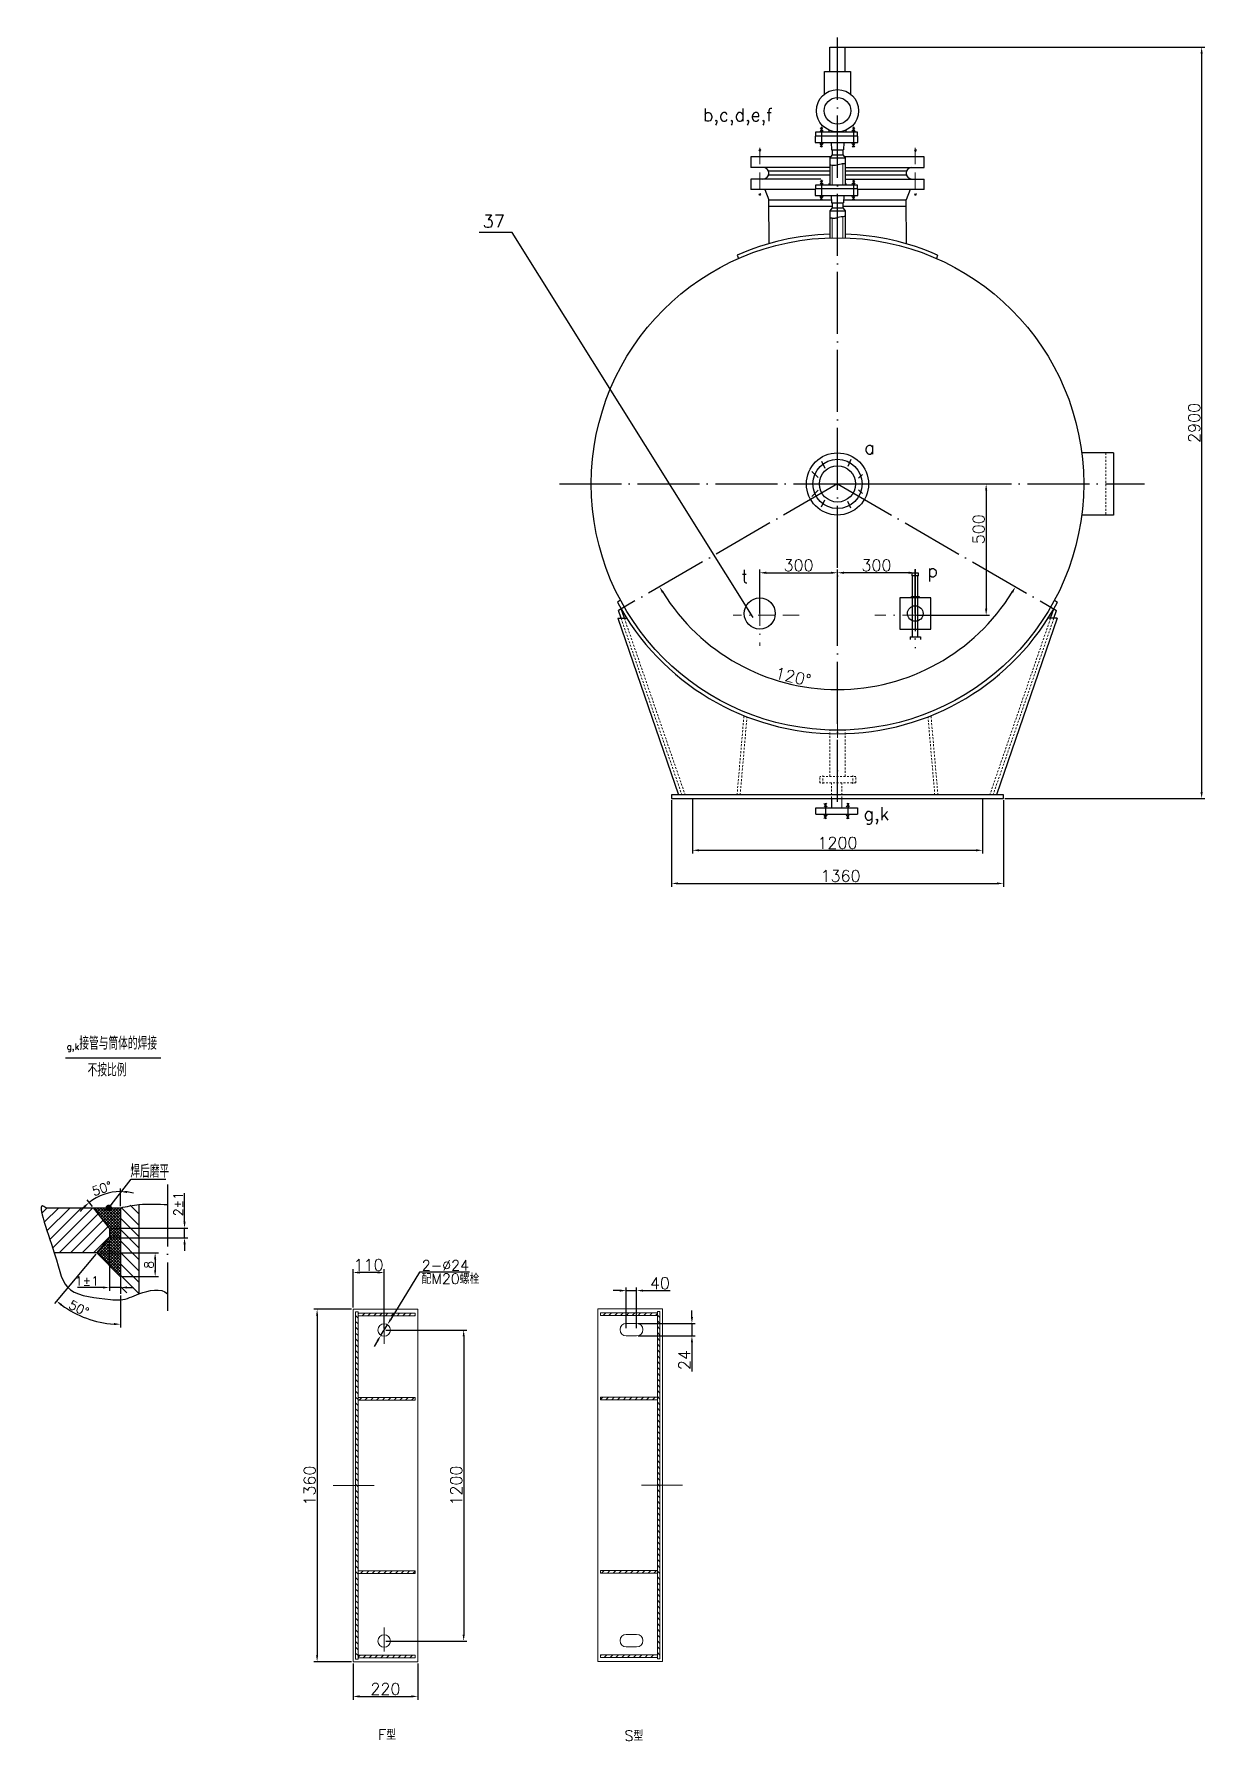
# Model space of a CAD drawing. Header units: millimetres. Extents: x 1189 to 3591, y 347 to 2928.
# Drawn here: x 2058 to 2510, y 1729 to 2387 of the extents above; entities that cross this region are included whole.
import ezdxf

# ---------------------------------------------------------------- set-up
doc = ezdxf.new("R2010")
doc.units = ezdxf.units.MM
for name, pattern in [('ACAD_ISO04W100', [30, 24, -3, 0, -3]), ('BORDER2', [22.225, 6.35, -3.175, 6.35, -3.175, 0, -3.175]), ('JIS_02_0.7', [1.35, 0.75, -0.6])]:
    doc.linetypes.add(name, pattern=pattern)
for name, color, linetype, lineweight in [('小点划线', 7, 'BORDER2', 15), ('粗直线', 7, 'Continuous', 30), ('细直线', 7, 'Continuous', 15), ('虚线', 7, 'JIS_02_0.7', 15)]:
    doc.layers.add(name, color=color, linetype=linetype, lineweight=lineweight)
doc.layers.add('点划线', color=7, linetype='ACAD_ISO04W100')
doc.styles.get("Standard").update_dxf_attribs({"font": 'txt', "bigfont": 'gbcbig.shx'})
doc.dimstyles.new('ISO-25', dxfattribs={"dimtxt": 2.5, "dimasz": 2.5, "dimexe": 1.25, "dimexo": 0.625, "dimtad": 1, "dimtxsty": 'Standard', "dimcen": 2.5, "dimadec": 0, "dimazin": 0, "dimtfac": 1, "dimtmove": 0, "dimatfit": 3, "dimfxl": 0, "dimarcsym": 0})
doc.dimstyles.new('ISO-25$3', dxfattribs={"dimtxt": 2.5, "dimasz": 2.5, "dimexe": 1.25, "dimexo": 0, "dimtad": 1, "dimtih": 1, "dimtoh": 1, "dimtxsty": 'Standard', "dimcen": 2.5, "dimadec": 0, "dimazin": 0, "dimtfac": 1, "dimtmove": 0, "dimatfit": 3, "dimfxl": 0, "dimarcsym": 0})
doc.dimstyles.new('ISO-25$7', dxfattribs={"dimtxt": 2.5, "dimasz": 2.5, "dimexe": 1.25, "dimexo": 0, "dimtad": 1, "dimtxsty": 'Standard', "dimcen": 2.5, "dimadec": 0, "dimazin": 0, "dimtfac": 1, "dimtmove": 0, "dimatfit": 3, "dimldrblk": 'DOT', "dimfxl": 0, "dimarcsym": 0})

# ---------------------------------------------------------------- blocks, each defined once
blk = doc.blocks.new('*D20')
at = {"layer": 'Defpoints', "color": 0}
for p in [(2367.75, 2179.48), (2337.75, 2163.09), (2367.75, 2163.09)]:
    blk.add_point(p, dxfattribs=at)
at = {"layer": '细直线', "color": 0, "lineweight": -2}
for p, q in [((2337.75, 2163.72), (2337.75, 2180.73)), ((2367.75, 2163.72), (2367.75, 2180.73)), ((2340.25, 2179.48), (2365.25, 2179.48))]:
    blk.add_line(p, q, dxfattribs=at)
at = {"layer": '细直线', "color": 0}
for points in [[(2340.25, 2179.89), (2340.25, 2179.06), (2337.75, 2179.48)], [(2365.25, 2179.89), (2365.25, 2179.06), (2367.75, 2179.48)]]:
    blk.add_solid(points, dxfattribs=at)
at = {"layer": '细直线', "color": 0, "insert": (2352.75, 2182.35), "char_height": 4.5, "attachment_point": 5}
blk.add_mtext('300', dxfattribs=at)
blk = doc.blocks.new('*D21')
at = {"layer": 'Defpoints', "color": 0}
for p in [(2367.75, 2179.48), (2367.75, 2163.09), (2397.75, 2163.09)]:
    blk.add_point(p, dxfattribs=at)
at = {"layer": '细直线', "color": 0, "lineweight": -2}
for p, q in [((2367.75, 2163.72), (2367.75, 2180.73)), ((2397.75, 2163.72), (2397.75, 2180.73)), ((2395.25, 2179.48), (2370.25, 2179.48))]:
    blk.add_line(p, q, dxfattribs=at)
at = {"layer": '细直线', "color": 0}
for points in [[(2370.25, 2179.9), (2370.25, 2179.06), (2367.75, 2179.48)], [(2395.25, 2179.9), (2395.25, 2179.06), (2397.75, 2179.48)]]:
    blk.add_solid(points, dxfattribs=at)
at = {"layer": '细直线', "color": 0, "insert": (2382.75, 2182.35), "char_height": 4.5, "attachment_point": 5}
blk.add_mtext('300', dxfattribs=at)
blk = doc.blocks.new('*D22')
at = {"layer": 'Defpoints', "color": 0}
for p in [(2367.75, 2213.75), (2397.75, 2163.09), (2425.12, 2163.09)]:
    blk.add_point(p, dxfattribs=at)
at = {"layer": '细直线', "color": 0, "lineweight": -2}
for p, q in [((2368.37, 2213.75), (2426.37, 2213.75)), ((2425.12, 2211.25), (2425.12, 2165.59)), ((2398.37, 2163.09), (2426.37, 2163.09))]:
    blk.add_line(p, q, dxfattribs=at)
at = {"layer": '细直线', "color": 0}
for points in [[(2424.71, 2211.25), (2425.54, 2211.25), (2425.12, 2213.75)], [(2424.71, 2165.59), (2425.54, 2165.59), (2425.12, 2163.09)]]:
    blk.add_solid(points, dxfattribs=at)
at = {"layer": '细直线', "color": 0, "insert": (2422.25, 2196.3), "char_height": 4.5, "attachment_point": 5, "rotation": 90}
blk.add_mtext('500', dxfattribs=at)
blk = doc.blocks.new('*D23')
at = {"layer": 'Defpoints', "color": 0}
for p in [(2303.75, 2092.35), (2431.75, 2092.35), (2431.75, 2059.62)]:
    blk.add_point(p, dxfattribs=at)
at = {"layer": '细直线', "color": 0, "lineweight": -2}
for p, q in [((2303.75, 2091.73), (2303.75, 2058.37)), ((2431.75, 2091.73), (2431.75, 2058.37)), ((2306.25, 2059.62), (2429.25, 2059.62))]:
    blk.add_line(p, q, dxfattribs=at)
at = {"layer": '细直线', "color": 0}
for points in [[(2306.25, 2060.03), (2306.25, 2059.2), (2303.75, 2059.62)], [(2429.25, 2060.03), (2429.25, 2059.2), (2431.75, 2059.62)]]:
    blk.add_solid(points, dxfattribs=at)
at = {"layer": '细直线', "color": 0, "insert": (2368.93, 2062.49), "char_height": 4.5, "attachment_point": 5}
blk.add_mtext('1360', dxfattribs=at)
blk = doc.blocks.new('*D24')
at = {"layer": 'Defpoints', "color": 0}
for p in [(2311.75, 2092.35), (2423.75, 2092.35), (2423.75, 2072.4)]:
    blk.add_point(p, dxfattribs=at)
at = {"layer": '细直线', "color": 0, "lineweight": -2}
for p, q in [((2311.75, 2091.73), (2311.75, 2071.15)), ((2423.75, 2091.73), (2423.75, 2071.15)), ((2314.25, 2072.4), (2421.25, 2072.4))]:
    blk.add_line(p, q, dxfattribs=at)
at = {"layer": '细直线', "color": 0}
for points in [[(2314.25, 2072.81), (2314.25, 2071.98), (2311.75, 2072.4)], [(2421.25, 2072.81), (2421.25, 2071.98), (2423.75, 2072.4)]]:
    blk.add_solid(points, dxfattribs=at)
at = {"layer": '细直线', "color": 0, "insert": (2367.75, 2075.27), "char_height": 4.5, "attachment_point": 5}
blk.add_mtext('1200', dxfattribs=at)
blk = doc.blocks.new('*D25')
at = {"layer": 'Defpoints', "color": 0}
for p in [(2367.75, 2213.75), (2367.75, 2213.75), (2283.2, 2164.94), (2452.29, 2164.94), (2394.88, 2139.21)]:
    blk.add_point(p, dxfattribs=at)
at = {"layer": '细直线', "color": 0, "lineweight": -2}
blk.add_arc((2367.75, 2213.75), 79.32, 211.80581, 328.19419, dxfattribs=at)
at = {"layer": '细直线', "color": 0}
for points in [[(2299.98, 2171.73), (2300.69, 2172.16), (2299.05, 2174.09)], [(2434.8, 2172.16), (2435.52, 2171.73), (2436.44, 2174.09)]]:
    blk.add_solid(points, dxfattribs=at)
at = {"layer": '细直线', "color": 0, "insert": (2350.63, 2139.37), "char_height": 4.5, "attachment_point": 5, "rotation": 347.04114}
blk.add_mtext('120°', dxfattribs=at)
blk = doc.blocks.new('*D28')
at = {"layer": 'Defpoints', "color": 0}
for p in [(2367.75, 2382.3), (2431.75, 2092.35), (2508.27, 2092.35)]:
    blk.add_point(p, dxfattribs=at)
at = {"layer": '细直线', "color": 0, "lineweight": -2}
for p, q in [((2368.37, 2382.3), (2509.52, 2382.3)), ((2508.27, 2379.8), (2508.27, 2094.85)), ((2432.37, 2092.35), (2509.52, 2092.35))]:
    blk.add_line(p, q, dxfattribs=at)
at = {"layer": '细直线', "color": 0}
for points in [[(2507.85, 2379.8), (2508.69, 2379.8), (2508.27, 2382.3)], [(2507.85, 2094.85), (2508.69, 2094.85), (2508.27, 2092.35)]]:
    blk.add_solid(points, dxfattribs=at)
at = {"layer": '细直线', "color": 0, "insert": (2505.39, 2237.32), "char_height": 4.5, "attachment_point": 5, "rotation": 90}
blk.add_mtext('2900', dxfattribs=at)
blk = doc.blocks.new('*D72')
at = {"color": 0, "lineweight": -2}
for p, q in [((2080.23, 1934.98), (2078.23, 1937.54)), ((2091.09, 1935.11), (2091.09, 1941.98))]:
    blk.add_line(p, q, dxfattribs=at)
for start, end in [(90, 128.08962), (75.37072, 82.68536), (135.40426, 142.7189)]:
    blk.add_arc((2091.09, 1921.13), 19.6, start, end, dxfattribs=at)
at = {"color": 0}
for points in [[(2076.86, 1935.2), (2077.41, 1934.58), (2079, 1936.55)], [(2093.56, 1940.15), (2093.61, 1940.98), (2091.09, 1940.73)]]:
    blk.add_solid(points, dxfattribs=at)
at = {"layer": 'Defpoints', "color": 0}
for p in [(2086.78, 1940.25), (2080.62, 1934.49), (2091.09, 1934.49), (2086.77, 1926.65), (2091.09, 1901.23)]:
    blk.add_point(p, dxfattribs=at)
at = {"color": 0, "insert": (2083.92, 1941.9), "char_height": 3.5, "attachment_point": 5, "rotation": 19.04481}
blk.add_mtext('50%%D', dxfattribs=at)
blk = doc.blocks.new('*D73')
at = {"color": 0, "lineweight": -2}
for p, q in [((2081.49, 1916.62), (2065.54, 1897.57)), ((2091.09, 1900.6), (2091.09, 1888.29))]:
    blk.add_line(p, q, dxfattribs=at)
blk.add_arc((2091.09, 1928.08), 38.55, 233.78215, 266.28321, dxfattribs=at)
at = {"color": 0}
for points in [[(2068.06, 1896.66), (2068.57, 1897.31), (2066.35, 1898.53)], [(2088.6, 1890.03), (2088.58, 1889.2), (2091.09, 1889.54)]]:
    blk.add_solid(points, dxfattribs=at)
at = {"layer": 'Defpoints', "color": 0}
for p in [(2091.09, 1934.49), (2086.77, 1922.92), (2081.89, 1917.09), (2091.09, 1901.23), (2082.21, 1890.57)]:
    blk.add_point(p, dxfattribs=at)
at = {"color": 0, "insert": (2075, 1895.69), "char_height": 3.5, "attachment_point": 5, "rotation": 333.5886}
blk.add_mtext('50%%D', dxfattribs=at)
blk = doc.blocks.new('*D74')
at = {"color": 0, "lineweight": -2}
for p, q in [((2082.52, 1917.09), (2105.69, 1917.09)), ((2104.44, 1914.59), (2104.44, 1910.4)), ((2091.71, 1907.9), (2105.69, 1907.9))]:
    blk.add_line(p, q, dxfattribs=at)
at = {"color": 0}
for points in [[(2104.02, 1914.59), (2104.85, 1914.59), (2104.44, 1917.09)], [(2104.02, 1910.4), (2104.85, 1910.4), (2104.44, 1907.9)]]:
    blk.add_solid(points, dxfattribs=at)
at = {"layer": 'Defpoints', "color": 0}
for p in [(2081.89, 1917.09), (2091.09, 1907.9), (2104.44, 1907.9)]:
    blk.add_point(p, dxfattribs=at)
at = {"color": 0, "insert": (2102.06, 1912.5), "char_height": 3.5, "attachment_point": 5, "rotation": 90}
blk.add_mtext('8', dxfattribs=at)
blk = doc.blocks.new('*D75')
at = {"color": 0, "lineweight": -2}
for p, q in [((2115.78, 1929.15), (2115.78, 1940.11)), ((2087.39, 1926.65), (2117.03, 1926.65)), ((2087.39, 1922.92), (2117.03, 1922.92)), ((2115.78, 1922.92), (2115.78, 1926.65)), ((2115.78, 1920.42), (2115.78, 1917.92))]:
    blk.add_line(p, q, dxfattribs=at)
at = {"color": 0}
for points in [[(2115.36, 1929.15), (2116.2, 1929.15), (2115.78, 1926.65)], [(2115.36, 1920.42), (2116.2, 1920.42), (2115.78, 1922.92)]]:
    blk.add_solid(points, dxfattribs=at)
at = {"layer": 'Defpoints', "color": 0}
for p in [(2086.77, 1926.65), (2086.77, 1922.92), (2115.78, 1922.92)]:
    blk.add_point(p, dxfattribs=at)
at = {"color": 0, "insert": (2113.31, 1935.88), "char_height": 3.5, "attachment_point": 5, "rotation": 90}
blk.add_mtext('2±1', dxfattribs=at)
blk = doc.blocks.new('*D6')
at = {"color": 0, "lineweight": -2}
for p, q in [((2086.77, 1922.29), (2086.77, 1902.47)), ((2091.09, 1922.29), (2091.09, 1902.47)), ((2084.27, 1903.72), (2074.47, 1903.72)), ((2091.09, 1903.72), (2086.77, 1903.72)), ((2093.59, 1903.72), (2096.09, 1903.72))]:
    blk.add_line(p, q, dxfattribs=at)
at = {"color": 0}
for points in [[(2084.27, 1904.14), (2084.27, 1903.31), (2086.77, 1903.72)], [(2093.59, 1904.14), (2093.59, 1903.31), (2091.09, 1903.72)]]:
    blk.add_solid(points, dxfattribs=at)
at = {"layer": 'Defpoints', "color": 0}
for p in [(2086.77, 1922.92), (2091.09, 1922.92), (2091.09, 1903.72)]:
    blk.add_point(p, dxfattribs=at)
at = {"color": 0, "insert": (2078.12, 1906.2), "char_height": 3.5, "attachment_point": 5}
blk.add_mtext('1±1', dxfattribs=at)
blk = doc.blocks.new('*D76')
at = {"layer": 'Defpoints', "color": 0}
for p in [(2191.55, 1885.27), (2194.06, 1889.36)]:
    blk.add_point(p, dxfattribs=at)
at = {"layer": '细直线', "color": 0, "lineweight": -2}
for p, q in [((2206.48, 1909.61), (2195.37, 1891.49)), ((2225.77, 1909.61), (2206.48, 1909.61)), ((2191.55, 1885.27), (2194.06, 1889.36)), ((2190.25, 1883.14), (2188.94, 1881.01))]:
    blk.add_line(p, q, dxfattribs=at)
at = {"layer": '细直线', "color": 0}
for points in [[(2195.02, 1891.71), (2195.73, 1891.28), (2194.06, 1889.36)], [(2189.89, 1883.36), (2190.6, 1882.92), (2191.55, 1885.27)]]:
    blk.add_solid(points, dxfattribs=at)
at = {"layer": '细直线', "color": 0, "insert": (2216.44, 1912.24), "char_height": 4, "attachment_point": 5}
blk.add_mtext('2-%%c24', dxfattribs=at)
blk = doc.blocks.new('*D77')
at = {"layer": 'Defpoints', "color": 0}
for p in [(2180.81, 1895.32), (2166.94, 1759.32), (2180.81, 1759.32)]:
    blk.add_point(p, dxfattribs=at)
at = {"layer": '细直线', "color": 0, "lineweight": -2}
for p, q in [((2180.18, 1895.32), (2165.69, 1895.32)), ((2166.94, 1892.82), (2166.94, 1761.82)), ((2180.18, 1759.32), (2165.69, 1759.32))]:
    blk.add_line(p, q, dxfattribs=at)
at = {"layer": '细直线', "color": 0}
for points in [[(2166.53, 1892.82), (2167.36, 1892.82), (2166.94, 1895.32)], [(2166.53, 1761.82), (2167.36, 1761.82), (2166.94, 1759.32)]]:
    blk.add_solid(points, dxfattribs=at)
at = {"layer": '细直线', "color": 0, "insert": (2164.07, 1827.32), "char_height": 4.5, "attachment_point": 5, "rotation": 90}
blk.add_mtext('1360', dxfattribs=at)
blk = doc.blocks.new('*D78')
at = {"layer": 'Defpoints', "color": 0}
for p in [(2192.81, 1887.32), (2192.81, 1767.32), (2223.5, 1767.32)]:
    blk.add_point(p, dxfattribs=at)
at = {"layer": '细直线', "color": 0, "lineweight": -2}
for p, q in [((2193.43, 1887.32), (2224.75, 1887.32)), ((2223.5, 1884.82), (2223.5, 1769.82)), ((2193.43, 1767.32), (2224.75, 1767.32))]:
    blk.add_line(p, q, dxfattribs=at)
at = {"layer": '细直线', "color": 0}
for points in [[(2223.09, 1884.82), (2223.92, 1884.82), (2223.5, 1887.32)], [(2223.09, 1769.82), (2223.92, 1769.82), (2223.5, 1767.32)]]:
    blk.add_solid(points, dxfattribs=at)
at = {"layer": '细直线', "color": 0, "insert": (2220.63, 1827.32), "char_height": 4.5, "attachment_point": 5, "rotation": 90}
blk.add_mtext('1200', dxfattribs=at)
blk = doc.blocks.new('*D79')
at = {"layer": 'Defpoints', "color": 0}
for p in [(2290.24, 1902.52), (2286.24, 1887.46), (2290.24, 1887.46)]:
    blk.add_point(p, dxfattribs=at)
at = {"layer": '细直线', "color": 0, "lineweight": -2}
for p, q in [((2286.24, 1888.09), (2286.24, 1903.77)), ((2290.24, 1888.09), (2290.24, 1903.77)), ((2283.74, 1902.52), (2281.24, 1902.52)), ((2286.24, 1902.52), (2290.24, 1902.52)), ((2292.74, 1902.52), (2303.24, 1902.52))]:
    blk.add_line(p, q, dxfattribs=at)
at = {"layer": '细直线', "color": 0}
for points in [[(2283.74, 1902.94), (2283.74, 1902.1), (2286.24, 1902.52)], [(2292.74, 1902.94), (2292.74, 1902.1), (2290.24, 1902.52)]]:
    blk.add_solid(points, dxfattribs=at)
at = {"layer": '细直线', "color": 0, "insert": (2299.24, 1905.39), "char_height": 4.5, "attachment_point": 5}
blk.add_mtext('40', dxfattribs=at)
blk = doc.blocks.new('*D80')
at = {"layer": 'Defpoints', "color": 0}
for p in [(2290.24, 1889.86), (2290.24, 1885.06), (2311.58, 1885.06)]:
    blk.add_point(p, dxfattribs=at)
at = {"layer": '细直线', "color": 0, "lineweight": -2}
for p, q in [((2311.58, 1892.36), (2311.58, 1894.86)), ((2290.86, 1889.86), (2312.83, 1889.86)), ((2290.86, 1885.06), (2312.83, 1885.06)), ((2311.58, 1889.86), (2311.58, 1885.06)), ((2311.58, 1882.56), (2311.58, 1871.31))]:
    blk.add_line(p, q, dxfattribs=at)
at = {"layer": '细直线', "color": 0}
for points in [[(2311.16, 1892.36), (2312, 1892.36), (2311.58, 1889.86)], [(2311.16, 1882.56), (2312, 1882.56), (2311.58, 1885.06)]]:
    blk.add_solid(points, dxfattribs=at)
at = {"layer": '细直线', "color": 0, "insert": (2308.7, 1875.69), "char_height": 4.5, "attachment_point": 5, "rotation": 90}
blk.add_mtext('24', dxfattribs=at)
blk = doc.blocks.new('*D81')
at = {"layer": 'Defpoints', "color": 0}
for p in [(2180.81, 1759.32), (2205.81, 1759.32), (2205.81, 1745.94)]:
    blk.add_point(p, dxfattribs=at)
at = {"layer": '细直线', "color": 0, "lineweight": -2}
for p, q in [((2180.81, 1758.69), (2180.81, 1744.69)), ((2205.81, 1758.69), (2205.81, 1744.69)), ((2183.31, 1745.94), (2203.31, 1745.94))]:
    blk.add_line(p, q, dxfattribs=at)
at = {"layer": '细直线', "color": 0}
for points in [[(2183.31, 1746.36), (2183.31, 1745.53), (2180.81, 1745.94)], [(2203.31, 1746.36), (2203.31, 1745.53), (2205.81, 1745.94)]]:
    blk.add_solid(points, dxfattribs=at)
at = {"layer": '细直线', "color": 0, "insert": (2193.31, 1748.82), "char_height": 4.5, "attachment_point": 5}
blk.add_mtext('220', dxfattribs=at)
blk = doc.blocks.new('*D82')
at = {"layer": 'Defpoints', "color": 0}
for p in [(2180.81, 1909.5), (2180.81, 1895.32), (2192.81, 1887.32)]:
    blk.add_point(p, dxfattribs=at)
at = {"layer": '细直线', "color": 0, "lineweight": -2}
for p, q in [((2180.81, 1895.94), (2180.81, 1910.75)), ((2192.81, 1887.94), (2192.81, 1910.75)), ((2190.31, 1909.5), (2183.31, 1909.5))]:
    blk.add_line(p, q, dxfattribs=at)
at = {"layer": '细直线', "color": 0}
for points in [[(2183.31, 1909.92), (2183.31, 1909.09), (2180.81, 1909.5)], [(2190.31, 1909.92), (2190.31, 1909.09), (2192.81, 1909.5)]]:
    blk.add_solid(points, dxfattribs=at)
at = {"layer": '细直线', "color": 0, "insert": (2186.81, 1912.38), "char_height": 4.5, "attachment_point": 5}
blk.add_mtext('110', dxfattribs=at)

msp = doc.modelspace()

# ---------------------------------------------------------------- hatches: boundary and pattern name
h = msp.add_hatch()
h.set_pattern_fill('ANSI31', color=256, scale=0.98, style=0)
h.set_pattern_definition([(45, (-4441.8318, 1075.465), (-2.2001627, 2.2001627), [])])
edge = h.paths.add_edge_path()
edge.add_line((2081.891, 1917.095), (2086.765, 1922.918))
edge.add_line((2086.765, 1922.918), (2086.765, 1926.645))
edge.add_line((2086.765, 1926.645), (2080.617, 1934.49))
edge.add_line((2080.617, 1934.49), (2062.246, 1934.49))
edge.add_spline(control_points=[(2062.246, 1934.49), (2057.74, 1938.298), (2062.837, 1925.625), (2065.512, 1917.095)], knot_values=[0, 0, 0, 0, 17.6986309, 17.6986309, 17.6986309, 17.6986309], degree=3, periodic=0)
edge.add_line((2065.512, 1917.095), (2081.891, 1917.095))
h = msp.add_hatch()
h.set_pattern_fill('ANSI31', color=256, scale=0.25, style=0)
h.set_pattern_definition([(45, (-4441.8318, 1075.46496), (-0.56126601, 0.56126601), [])])
h.paths.add_polyline_path([(2091.089, 1934.49), (2080.617, 1934.49), (2086.765, 1926.645), (2086.765, 1922.918), (2081.891, 1917.095), (2091.089, 1907.897)])
h = msp.add_hatch()
h.set_pattern_fill('ANSI31', color=256, scale=0.25, angle=90, style=0)
h.set_pattern_definition([(135, (-4441.8318, 1075.46496), (-0.56126601, -0.56126601), [])])
h.paths.add_polyline_path([(2091.089, 1934.49), (2080.617, 1934.49), (2086.765, 1926.645), (2086.765, 1922.918), (2081.891, 1917.095), (2091.089, 1907.897)])
h = msp.add_hatch()
h.set_pattern_fill('ANSI31', color=256, scale=0.98, angle=90, style=0)
h.set_pattern_definition([(135, (193.6772, 1539.7227), (-2.2001627, -2.2001627), [])])
edge = h.paths.add_edge_path()
edge.add_spline(control_points=[(2098.208, 1935.699), (2095.744, 1935.665), (2093.226, 1935.597), (2091.089, 1934.49)], knot_values=[0, 0, 0, 0, 10.3159277, 10.3159277, 10.3159277, 10.3159277], degree=3, periodic=0)
edge.add_line((2091.089, 1934.49), (2091.089, 1901.226))
edge.add_spline(control_points=[(2091.089, 1901.226), (2092.95, 1902.212), (2095.543, 1901.197), (2098.208, 1901.226)], knot_values=[81.1604051, 81.1604051, 81.1604051, 81.1604051, 91.3305509, 91.3305509, 91.3305509, 91.3305509], degree=3, periodic=0)
edge.add_line((2098.208, 1901.226), (2098.208, 1935.699))
at = {"layer": '细直线'}
h = msp.add_hatch(dxfattribs=at)
h.set_pattern_fill('ANSI31', color=256, scale=0.5, angle=90, style=0)
h.set_pattern_definition([(135, (3440.3322, -4814.4041), (-1.122532, -1.122532), [])])
h.paths.add_polyline_path([(2182.809, 1827.317), (2181.809, 1827.317), (2181.809, 1760.317), (2182.809, 1760.317)])
h.paths.add_polyline_path([(2181.809, 1827.317), (2182.809, 1827.317), (2182.809, 1893.817), (2182.809, 1894.317), (2181.809, 1894.317)])
h = msp.add_hatch(dxfattribs=at)
h.set_pattern_fill('ANSI31', color=256, scale=0.5, angle=180, style=0)
h.set_pattern_definition([(225, (3440.3322, -4814.4041), (1.122532, -1.122532), [])])
h.paths.add_polyline_path([(2204.809, 1760.817), (2204.809, 1761.817), (2182.809, 1761.817), (2182.809, 1760.817)])
h.paths.add_polyline_path([(2182.809, 1794.417), (2182.809, 1793.417), (2204.809, 1793.417), (2204.809, 1794.417)])
h.paths.add_polyline_path([(2204.809, 1860.217), (2204.809, 1861.217), (2182.809, 1861.217), (2182.809, 1860.217)])
h.paths.add_polyline_path([(2204.809, 1892.817), (2204.809, 1893.817), (2182.809, 1893.817), (2182.809, 1892.817)])
h = msp.add_hatch(dxfattribs=at)
h.set_pattern_fill('ANSI31', color=256, scale=0.5, style=0)
h.set_pattern_definition([(45, (1040.7127, 8469.1826), (-1.122532, 1.122532), [])])
h.paths.add_polyline_path([(2276.236, 1893.961), (2276.236, 1892.961), (2298.236, 1892.961), (2298.236, 1893.961)])
h.paths.add_polyline_path([(2298.236, 1860.361), (2298.236, 1861.361), (2276.236, 1861.361), (2276.236, 1860.361)])
h.paths.add_polyline_path([(2276.236, 1794.561), (2276.236, 1793.561), (2298.236, 1793.561), (2298.236, 1794.561)])
h.paths.add_polyline_path([(2276.236, 1761.961), (2276.236, 1760.961), (2298.236, 1760.961), (2298.236, 1761.961)])
h = msp.add_hatch(dxfattribs=at)
h.set_pattern_fill('ANSI31', color=256, scale=0.5, angle=-90, style=0)
h.set_pattern_definition([(315, (1040.7127, 8469.1826), (1.122532, 1.122532), [])])
h.paths.add_polyline_path([(2299.236, 1827.461), (2299.236, 1894.461), (2298.236, 1894.461), (2298.236, 1827.461)])
h.paths.add_polyline_path([(2299.236, 1760.461), (2299.236, 1827.461), (2298.236, 1827.461), (2298.236, 1760.961), (2298.236, 1760.461)])

# ---------------------------------------------------------------- linework, layer by layer
for p, q in [((2364.748, 2372.873), (2364.748, 2382.296)), ((2364.748, 2382.296), (2370.748, 2382.296)), ((2370.748, 2372.873), (2370.748, 2382.296)), ((2362.748, 2364.16), (2362.748, 2372.873)), ((2362.748, 2372.873), (2372.748, 2372.873)), ((2372.748, 2372.873), (2372.748, 2364.16)), ((2361.008, 2351.089), (2362.266, 2349.832)), ((2362.008, 2351.219), (2361.062, 2349.787)), ((2361.549, 2351.496), (2361.549, 2343.667)), ((2374.487, 2351.089), (2373.23, 2349.832)), ((2373.488, 2351.219), (2374.433, 2349.787)), ((2373.946, 2351.496), (2373.946, 2343.667)), ((2359.395, 2347.964), (2359.395, 2349.564)), ((2359.395, 2349.564), (2375.395, 2349.564)), ((2361.008, 2343.802), (2362.266, 2345.059)), ((2362.008, 2343.672), (2361.062, 2345.104)), ((2364.548, 2349.564), (2364.548, 2350.073)), ((2370.948, 2350.073), (2370.948, 2349.564)), ((2374.487, 2343.802), (2373.23, 2345.059)), ((2373.488, 2343.672), (2374.433, 2345.104)), ((2375.395, 2349.564), (2375.395, 2347.964)), ((2375.645, 2345.464), (2375.645, 2347.964)), ((2337.416, 2342.702), (2338.08, 2342.19)), ((2338.204, 2342.702), (2337.444, 2342.268)), ((2397.416, 2342.639), (2398.08, 2342.127)), ((2398.204, 2342.639), (2397.444, 2342.205)), ((2361.549, 2331.09), (2361.549, 2323.26)), ((2373.946, 2331.09), (2373.946, 2323.26)), ((2337.416, 2325.625), (2338.08, 2325.113)), ((2338.204, 2325.625), (2337.444, 2325.191)), ((2359.395, 2327.558), (2359.395, 2329.158)), ((2359.395, 2329.158), (2375.395, 2329.158)), ((2361.008, 2330.683), (2362.266, 2329.425)), ((2361.008, 2323.395), (2362.266, 2324.653)), ((2362.008, 2330.813), (2361.062, 2329.38)), ((2362.008, 2323.265), (2361.062, 2324.697)), ((2364.548, 2329.158), (2364.548, 2329.667)), ((2370.948, 2329.667), (2370.948, 2329.158)), ((2374.487, 2330.683), (2373.23, 2329.425)), ((2374.487, 2323.395), (2373.23, 2324.653)), ((2373.488, 2330.813), (2374.433, 2329.38)), ((2373.488, 2323.265), (2374.433, 2324.697)), ((2375.395, 2329.158), (2375.395, 2327.558)), ((2375.645, 2325.058), (2375.645, 2327.558)), ((2397.416, 2325.628), (2398.08, 2325.117)), ((2398.204, 2325.628), (2397.444, 2325.194)), ((2329.094, 2302.062), (2329.551, 2300.734)), ((2406.402, 2302.062), (2405.945, 2300.734)), ((2474.277, 2225.751), (2461.987, 2225.751)), ((2474.277, 2225.751), (2474.277, 2201.751)), ((2361.518, 2222.543), (2362.921, 2219.888)), ((2372.96, 2223.132), (2371.705, 2220.478)), ((2357.901, 2218.561), (2360.262, 2216.2)), ((2377.39, 2217.454), (2375.914, 2215.979)), ((2357.901, 2208.942), (2360.262, 2211.303)), ((2361.518, 2204.96), (2362.921, 2207.615)), ((2372.96, 2204.37), (2371.705, 2207.025)), ((2377.39, 2210.048), (2375.914, 2211.524)), ((2474.277, 2201.751), (2461.987, 2201.751)), ((2396.548, 2178.312), (2396.548, 2179.312)), ((2398.948, 2179.312), (2396.548, 2179.312)), ((2398.948, 2178.312), (2396.548, 2178.312)), ((2396.748, 2170.351), (2396.748, 2178.312)), ((2398.748, 2170.351), (2398.748, 2178.312)), ((2398.948, 2178.312), (2398.948, 2179.312)), ((2284.016, 2168.873), (2282.803, 2168.173)), ((2403.748, 2169.751), (2391.748, 2169.751)), ((2391.748, 2169.751), (2391.748, 2157.751)), ((2396.248, 2169.751), (2396.248, 2170.351)), ((2396.248, 2170.351), (2399.248, 2170.351)), ((2396.748, 2154.751), (2396.748, 2169.751)), ((2398.748, 2154.751), (2398.748, 2169.751)), ((2399.248, 2170.351), (2399.248, 2169.751)), ((2403.748, 2157.751), (2403.748, 2169.751)), ((2451.479, 2168.873), (2452.692, 2168.173)), ((2282.97, 2161.934), (2306.447, 2093.751)), ((2282.97, 2161.934), (2286.459, 2161.934)), ((2284.24, 2161.934), (2283.204, 2164.94)), ((2285.509, 2161.934), (2284.263, 2165.551)), ((2452.525, 2161.934), (2429.048, 2093.751)), ((2452.525, 2161.934), (2449.037, 2161.934)), ((2449.987, 2161.934), (2451.228, 2165.554)), ((2451.256, 2161.934), (2452.291, 2164.94)), ((2391.748, 2157.751), (2403.748, 2157.751)), ((2395.748, 2154.751), (2395.748, 2153.751)), ((2395.748, 2154.751), (2399.748, 2154.751)), ((2399.748, 2154.751), (2399.748, 2153.751)), ((2370.748, 2118.751), (2364.748, 2118.751)), ((2431.748, 2093.751), (2303.748, 2093.751)), ((2303.748, 2093.751), (2303.748, 2092.351)), ((2303.748, 2092.351), (2431.748, 2092.351)), ((2311.748, 2092.351), (2311.748, 2085.819)), ((2359.42, 2086.332), (2359.42, 2088.832)), ((2359.42, 2088.832), (2375.42, 2088.832)), ((2362.529, 2090.422), (2363.786, 2089.165)), ((2363.528, 2090.552), (2362.583, 2089.12)), ((2363.07, 2090.636), (2363.07, 2084.535)), ((2372.311, 2090.422), (2371.054, 2089.165)), ((2371.312, 2090.552), (2372.257, 2089.12)), ((2371.77, 2090.636), (2371.77, 2084.535)), ((2375.42, 2088.832), (2375.42, 2086.332)), ((2423.748, 2092.351), (2423.748, 2085.819)), ((2431.748, 2092.351), (2431.748, 2093.751)), ((2359.42, 2086.332), (2375.42, 2086.332)), ((2362.529, 2084.67), (2363.786, 2085.927)), ((2363.528, 2084.539), (2362.583, 2085.972)), ((2372.311, 2084.67), (2371.054, 2085.927)), ((2371.312, 2084.539), (2372.257, 2085.972)), ((2069.857, 1992.36), (2106.697, 1992.36)), ((2062.246, 1934.49), (2091.089, 1934.49)), ((2086.765, 1926.645), (2080.617, 1934.49)), ((2091.089, 1934.49), (2091.089, 1901.226)), ((2098.208, 1935.699), (2098.208, 1901.226)), ((2081.891, 1917.095), (2086.765, 1922.918)), ((2086.765, 1926.645), (2086.765, 1922.918)), ((2081.891, 1917.095), (2065.512, 1917.095)), ((2091.089, 1907.897), (2081.891, 1917.095))]:
    msp.add_line(p, q)
for centre, radius in [((2367.748, 2357.719), 8.154), ((2367.748, 2357.719), 5.147), ((2367.748, 2213.751), 95), ((2367.748, 2213.751), 12), ((2367.748, 2213.751), 9.5), ((2367.748, 2213.751), 7), ((2337.748, 2163.751), 6), ((2397.748, 2163.751), 3)]:
    msp.add_circle(centre, radius)
for start, end in [(91.783322, 113.639258), (66.360742, 88.216619), (208.216648, 331.783352)]:
    msp.add_arc((2367.748, 2213.751), 96.4, start, end)
for points in [[(2370.748, 2337.32), (2370.192, 2337.298), (2368.338, 2337.167), (2367.307, 2336.586), (2366.022, 2336.588), (2365.072, 2336.726), (2364.748, 2336.779)], [(2370.748, 2316.914), (2370.192, 2316.891), (2368.338, 2316.761), (2367.307, 2316.179), (2366.022, 2316.181), (2365.072, 2316.32), (2364.748, 2316.373)]]:
    msp.add_open_spline(points, degree=3, knots=[2.6247025, 2.6247025, 2.6247025, 2.6247025, 3.6074703, 5.8377553, 7.190133, 7.8305131, 7.8305131, 7.8305131, 7.8305131])
at = {"start_tangent": (-0.7637921, 0.6454624), "end_tangent": (0.7071068, -0.7071068)}
msp.add_spline([(2062.246, 1934.49), (2065.512, 1917.095), (2071.729, 1902.809), (2087.154, 1899.111), (2091.089, 1898.966), (2098.208, 1901.226), (2109.26, 1901.226)], degree=3, dxfattribs=at)
at = {"start_tangent": (0.8878565, 0.4601205)}
msp.add_spline([(2091.089, 1934.49), (2098.208, 1935.699), (2109.26, 1935.699)], degree=3, dxfattribs=at)
at = {"layer": '小点划线'}
for p, q in [((2337.748, 2343.445), (2337.748, 2324.498)), ((2397.748, 2343.445), (2397.748, 2324.498)), ((2337.748, 2174.847), (2337.748, 2151.335)), ((2352.984, 2163.091), (2327.545, 2163.091)), ((2408.705, 2163.091), (2382.213, 2163.091)), ((2367.748, 2122.129), (2367.748, 2098.408))]:
    msp.add_line(p, q, dxfattribs=at)
at = {"layer": '点划线'}
for p, q in [((2367.748, 2091.043), (2367.748, 2387.298)), ((2260.421, 2213.751), (2486.271, 2213.751)), ((2367.748, 2213.751), (2283.204, 2164.94)), ((2367.748, 2213.751), (2452.291, 2164.94)), ((2397.748, 2180.931), (2397.748, 2150.431)), ((2109.26, 1943.519), (2109.26, 1894.759))]:
    msp.add_line(p, q, dxfattribs=at)
at = {"layer": '粗直线'}
for p, q in [((2375.645, 2347.964), (2359.145, 2347.964)), ((2359.145, 2347.964), (2359.145, 2345.964)), ((2359.145, 2347.964), (2359.145, 2345.464)), ((2359.145, 2345.464), (2375.645, 2345.464)), ((2365.248, 2345.443), (2365.448, 2342.639)), ((2370.248, 2345.436), (2370.048, 2342.639)), ((2334.248, 2340.004), (2334.248, 2335.904)), ((2365.124, 2340.004), (2334.248, 2340.004)), ((2365.748, 2340.724), (2364.748, 2339.569)), ((2364.748, 2339.569), (2364.748, 2329.158)), ((2364.748, 2339.569), (2370.748, 2339.569)), ((2365.448, 2342.639), (2370.048, 2342.639)), ((2365.748, 2342.639), (2365.748, 2340.724)), ((2365.748, 2340.724), (2369.748, 2340.724)), ((2369.748, 2342.639), (2369.748, 2340.724)), ((2369.748, 2340.724), (2370.748, 2339.569)), ((2401.248, 2340.004), (2370.372, 2340.004)), ((2370.748, 2339.569), (2370.748, 2329.158)), ((2401.248, 2335.904), (2401.248, 2340.004)), ((2364.748, 2335.904), (2334.248, 2335.904)), ((2334.248, 2331.404), (2334.248, 2327.304)), ((2361.358, 2331.404), (2334.248, 2331.404)), ((2364.748, 2334.404), (2341.119, 2334.404)), ((2364.748, 2332.904), (2341.119, 2332.904)), ((2370.748, 2335.904), (2401.248, 2335.904)), ((2394.376, 2334.404), (2370.748, 2334.404)), ((2394.376, 2332.904), (2370.748, 2332.904)), ((2370.748, 2331.404), (2401.248, 2331.404)), ((2401.248, 2327.304), (2401.248, 2331.404)), ((2359.145, 2327.304), (2334.248, 2327.304)), ((2339.724, 2327.304), (2341.248, 2323.404)), ((2375.645, 2327.558), (2359.145, 2327.558)), ((2359.145, 2327.558), (2359.145, 2325.558)), ((2359.145, 2327.558), (2359.145, 2325.058)), ((2359.145, 2325.058), (2375.645, 2325.058)), ((2365.248, 2325.037), (2365.448, 2322.233)), ((2370.248, 2325.03), (2370.048, 2322.233)), ((2401.248, 2327.304), (2375.645, 2327.304)), ((2395.771, 2327.304), (2394.248, 2323.404)), ((2341.248, 2323.404), (2365.364, 2323.404)), ((2341.321, 2306.458), (2341.248, 2323.404)), ((2341.248, 2320.904), (2365.748, 2320.904)), ((2365.748, 2320.317), (2364.748, 2319.163)), ((2364.748, 2319.163), (2364.748, 2308.751)), ((2364.748, 2319.163), (2370.748, 2319.163)), ((2365.448, 2322.233), (2370.048, 2322.233)), ((2365.748, 2322.233), (2365.748, 2320.317)), ((2365.748, 2320.317), (2369.748, 2320.317)), ((2369.748, 2322.233), (2369.748, 2320.317)), ((2369.748, 2320.904), (2394.248, 2320.904)), ((2369.748, 2320.317), (2370.748, 2319.163)), ((2370.131, 2323.404), (2394.248, 2323.404)), ((2370.748, 2319.163), (2370.748, 2308.751)), ((2394.37, 2306.402), (2394.248, 2323.404)), ((2365.376, 2092.351), (2365.376, 2088.832))]:
    msp.add_line(p, q, dxfattribs=at)
for centre, start, end in [((2338.998, 2333.654), 270, 90), ((2396.498, 2333.654), 90, 270)]:
    msp.add_arc(centre, 2.25, start, end, dxfattribs=at)
at = {"layer": '细直线'}
for p, q in [((2365.748, 2336.641), (2365.748, 2329.158)), ((2369.748, 2337.258), (2369.748, 2329.158)), ((2365.748, 2316.234), (2365.748, 2308.751)), ((2369.748, 2316.852), (2369.748, 2308.751)), ((2369.376, 2092.351), (2369.376, 2088.832)), ((2180.809, 1759.317), (2180.809, 1895.317)), ((2180.809, 1895.317), (2205.809, 1895.317)), ((2182.809, 1894.317), (2181.809, 1894.317)), ((2181.809, 1760.317), (2181.809, 1894.317)), ((2182.809, 1893.817), (2182.809, 1894.317)), ((2182.809, 1893.817), (2182.809, 1760.317)), ((2204.809, 1893.817), (2182.809, 1893.817)), ((2204.809, 1893.817), (2182.809, 1893.817)), ((2204.809, 1892.817), (2182.809, 1892.817)), ((2192.809, 1891.31), (2192.809, 1882.041)), ((2204.809, 1893.817), (2204.809, 1892.817)), ((2205.809, 1895.317), (2205.809, 1759.317)), ((2275.236, 1759.461), (2275.236, 1895.461)), ((2275.236, 1895.461), (2300.236, 1895.461)), ((2276.236, 1893.961), (2298.236, 1893.961)), ((2276.236, 1893.961), (2276.236, 1892.961)), ((2276.236, 1892.961), (2298.236, 1892.961)), ((2298.236, 1760.961), (2298.236, 1894.461)), ((2298.236, 1894.461), (2299.236, 1894.461)), ((2299.236, 1894.461), (2299.236, 1760.461)), ((2300.236, 1895.461), (2300.236, 1759.461)), ((2288.236, 1889.861), (2286.236, 1889.861)), ((2288.236, 1885.061), (2286.236, 1885.061)), ((2288.236, 1889.861), (2290.236, 1889.861)), ((2288.236, 1885.061), (2290.236, 1885.061)), ((2204.809, 1861.217), (2182.809, 1861.217)), ((2204.809, 1860.217), (2182.809, 1860.217)), ((2204.809, 1861.217), (2204.809, 1860.217)), ((2276.236, 1861.361), (2298.236, 1861.361)), ((2276.236, 1861.361), (2276.236, 1860.361)), ((2276.236, 1860.361), (2298.236, 1860.361)), ((2204.809, 1794.417), (2182.809, 1794.417)), ((2204.809, 1793.417), (2182.809, 1793.417)), ((2204.809, 1793.417), (2204.809, 1794.417)), ((2276.236, 1793.561), (2276.236, 1794.561)), ((2276.236, 1794.561), (2298.236, 1794.561)), ((2276.236, 1793.561), (2298.236, 1793.561)), ((2192.809, 1763.325), (2192.809, 1772.593)), ((2288.236, 1769.861), (2286.236, 1769.861)), ((2288.236, 1765.061), (2286.236, 1765.061)), ((2288.236, 1769.861), (2290.236, 1769.861)), ((2288.236, 1765.061), (2290.236, 1765.061)), ((2205.809, 1759.317), (2180.809, 1759.317)), ((2182.809, 1760.317), (2181.809, 1760.317)), ((2204.809, 1761.817), (2182.809, 1761.817)), ((2204.809, 1760.817), (2182.809, 1760.817)), ((2204.809, 1760.817), (2204.809, 1761.817)), ((2300.236, 1759.461), (2275.236, 1759.461)), ((2276.236, 1760.961), (2276.236, 1761.961)), ((2276.236, 1761.961), (2298.236, 1761.961)), ((2276.236, 1760.961), (2298.236, 1760.961)), ((2276.236, 1760.961), (2298.236, 1760.961)), ((2298.236, 1760.961), (2298.236, 1760.461)), ((2298.236, 1760.461), (2299.236, 1760.461))]:
    msp.add_line(p, q, dxfattribs=at)
at = {"layer": '细直线', "linetype": 'ACAD_ISO04W100'}
for p, q in [((2188.918, 1827.317), (2173.099, 1827.317)), ((2292.127, 1827.461), (2307.946, 1827.461))]:
    msp.add_line(p, q, dxfattribs=at)
at = {"layer": '细直线'}
for centre in [(2192.809, 1887.317), (2192.809, 1767.317)]:
    msp.add_circle(centre, 2.4, dxfattribs=at)
for centre, start, end in [((2286.236, 1887.461), 90, 270), ((2290.236, 1887.461), 270, 90), ((2286.236, 1767.461), 90, 270), ((2290.236, 1767.461), 270, 90)]:
    msp.add_arc(centre, 2.4, start, end, dxfattribs=at)
at = {"layer": '虚线'}
for p, q in [((2471.277, 2225.751), (2471.277, 2201.751)), ((2284.24, 2161.934), (2307.717, 2093.751)), ((2285.509, 2161.934), (2308.986, 2093.751)), ((2449.987, 2161.934), (2426.51, 2093.751)), ((2451.256, 2161.934), (2427.779, 2093.751)), ((2328.986, 2093.751), (2331.664, 2124.36)), ((2330.19, 2093.751), (2332.828, 2123.898)), ((2405.305, 2093.751), (2402.668, 2123.898)), ((2406.51, 2093.751), (2403.832, 2124.36)), ((2364.748, 2100.908), (2364.748, 2118.751)), ((2370.748, 2100.908), (2370.748, 2118.751)), ((2374.886, 2100.908), (2360.886, 2100.908)), ((2360.886, 2098.408), (2360.886, 2100.908)), ((2362.098, 2098.044), (2362.086, 2101.309)), ((2373.699, 2098.013), (2373.686, 2101.246)), ((2374.886, 2098.408), (2374.886, 2100.908)), ((2374.886, 2098.408), (2360.886, 2098.408)), ((2365.376, 2092.351), (2365.376, 2098.408)), ((2369.376, 2092.351), (2369.376, 2098.408)), ((2374.886, 2098.408), (2374.886, 2100.408))]:
    msp.add_line(p, q, dxfattribs=at)

# ---------------------------------------------------------------- texts
at = {"char_height": 5, "width": 30.3652, "attachment_point": 1}
for s, insert in [('b,c,d,e,f', (2315.809, 2358.668)), ('a', (2378.09, 2230.276)), ('t', (2330.628, 2180.555)), ('p', (2402.427, 2182.834)), ('g,k', (2377.781, 2088.998))]:
    msp.add_mtext(s, dxfattribs=dict(at, insert=insert))
at = {"layer": '细直线', "attachment_point": 1}
for s, insert, char_height, width in [('37', (2230.857, 2317.629), 5, 36.30301), ('{\\H0.4916x;g,k}接管与筒体的焊接', (2070.313, 2000.435), 5, 419.732), ('不按比例', (2078.372, 1990.161), 5, 419.732), ('焊后磨平', (2094.868, 1951.086), 4.9837, 342.78114), ('配M20螺栓', (2207.208, 1909.107), 4, 26.03226), ('F型', (2190.511, 1733.187), 4, 26.03226), ('S型', (2285.569, 1732.8), 4, 26.03226)]:
    msp.add_mtext(s, dxfattribs=dict(at, insert=insert, char_height=char_height, width=width))

# ---------------------------------------------------------------- dimensions: what is measured, and where the dimension line sits
dim = msp.add_angular_dim_2l(base=(2086.782, 1940.246), line1=((2091.089, 1934.49), (2091.089, 1901.226)), line2=((2086.765, 1926.645), (2080.617, 1934.49)), text='50%%D', dimstyle='ISO-25', override={"dimtxt": 3.5})
dim.commit()
dim.dimension.update_dxf_attribs({"geometry": '*D72', "text_midpoint": (2083.919, 1941.898)})
dim = msp.add_linear_dim(base=(2115.78, 1922.918), p1=(2086.765, 1926.645), p2=(2086.765, 1922.918), angle=90, text='2±1', dimstyle='ISO-25', override={"dimtxt": 3.5})
dim.commit()
dim.dimension.update_dxf_attribs({"geometry": '*D75', "text_midpoint": (2115.78, 1935.877), "dimtype": 160})
dim = msp.add_angular_dim_2l(base=(2082.214, 1890.572), line1=((2091.089, 1934.49), (2091.089, 1901.226)), line2=((2081.891, 1917.095), (2086.765, 1922.918)), text='50%%D', dimstyle='ISO-25', override={"dimtxt": 3.5})
dim.commit()
dim.dimension.update_dxf_attribs({"geometry": '*D73', "text_midpoint": (2073.943, 1893.56), "dimtype": 162})
dim = msp.add_linear_dim(base=(2091.089, 1903.724), p1=(2086.765, 1922.918), p2=(2091.089, 1922.918), text='1±1', dimstyle='ISO-25', override={"dimtxt": 3.5})
dim.commit()
dim.dimension.update_dxf_attribs({"geometry": '*D6', "text_midpoint": (2078.116, 1903.724), "dimtype": 160})
dim = msp.add_linear_dim(base=(2104.437, 1907.897), p1=(2081.891, 1917.095), p2=(2091.089, 1907.897), angle=90, text='8', dimstyle='ISO-25', override={"dimtxt": 3.5})
dim.commit()
dim.dimension.update_dxf_attribs({"geometry": '*D74', "text_midpoint": (2102.062, 1912.496)})
at = {"layer": '细直线'}
for base, p1, p2, text, picture, middle in [((2508.27, 2092.351), (2367.748, 2382.296), (2431.748, 2092.351), '2900', '*D28', (2505.395, 2237.324)), ((2166.943, 1759.317), (2180.809, 1895.317), (2180.809, 1759.317), '1360', '*D77', (2164.068, 1827.317)), ((2311.579, 1885.061), (2290.236, 1889.861), (2290.236, 1885.061), '24', '*D80', (2308.704, 1875.686)), ((2223.503, 1767.317), (2192.809, 1887.317), (2192.809, 1767.317), '1200', '*D78', (2220.628, 1827.317))]:
    dim = msp.add_linear_dim(base=base, p1=p1, p2=p2, angle=90, text=text, dimstyle='ISO-25', override={"dimtxt": 4.5}, dxfattribs=at)
    dim.commit()
    dim.dimension.update_dxf_attribs({"geometry": picture, "text_midpoint": middle})
dim = msp.add_angular_dim_2l(base=(2394.878, 2139.211), line1=((2367.748, 2213.751), (2452.291, 2164.94)), line2=((2367.748, 2213.751), (2283.204, 2164.94)), dimstyle='ISO-25', override={"dimtxt": 4.5}, dxfattribs=at)
dim.commit()
dim.dimension.update_dxf_attribs({"geometry": '*D25', "text_midpoint": (2349.959, 2136.447), "dimtype": 162})
dim = msp.add_linear_dim(base=(2425.124, 2163.091), p1=(2367.748, 2213.751), p2=(2397.748, 2163.091), angle=90, text='500', dimstyle='ISO-25', override={"dimtxt": 4.5}, dxfattribs=at)
dim.commit()
dim.dimension.update_dxf_attribs({"geometry": '*D22', "text_midpoint": (2425.124, 2196.297), "dimtype": 160})
for base, p1, p2, text, picture, middle in [((2367.748, 2179.477), (2337.748, 2163.091), (2367.748, 2163.091), '300', '*D20', (2352.748, 2182.352)), ((2367.748, 2179.48), (2397.748, 2163.091), (2367.748, 2163.091), '300', '*D21', (2382.748, 2182.355)), ((2180.809, 1909.504), (2192.809, 1887.317), (2180.809, 1895.317), '110', '*D82', (2186.809, 1912.379)), ((2290.236, 1902.519), (2286.236, 1887.461), (2290.236, 1887.461), '40', '*D79', (2299.236, 1905.394)), ((2205.809, 1745.942), (2180.809, 1759.317), (2205.809, 1759.317), '220', '*D81', (2193.309, 1748.817))]:
    dim = msp.add_linear_dim(base=base, p1=p1, p2=p2, text=text, dimstyle='ISO-25', override={"dimtxt": 4.5}, dxfattribs=at)
    dim.commit()
    dim.dimension.update_dxf_attribs({"geometry": picture, "text_midpoint": middle})
for base, p1, p2, text, picture, middle in [((2431.748, 2059.618), (2303.748, 2092.351), (2431.748, 2092.351), '1360', '*D23', (2368.929, 2059.618)), ((2423.748, 2072.398), (2311.748, 2092.351), (2423.748, 2092.351), '1200', '*D24', (2367.748, 2072.398))]:
    dim = msp.add_linear_dim(base=base, p1=p1, p2=p2, text=text, dimstyle='ISO-25', override={"dimtxt": 4.5}, dxfattribs=at)
    dim.commit()
    dim.dimension.update_dxf_attribs({"geometry": picture, "text_midpoint": middle, "dimtype": 160})
dim = msp.add_diameter_dim_2p(p1=(2191.555, 1885.271), p2=(2194.064, 1889.363), text='2-%%c24', dimstyle='ISO-25$3', override={"dimtxt": 4}, dxfattribs=at)
dim.commit()
dim.dimension.update_dxf_attribs({"geometry": '*D76', "text_midpoint": (2216.439, 1909.613), "dimtype": 163})

# ---------------------------------------------------------------- leaders
msp.add_leader([(2335.174, 2162.184), (2242.169, 2310.803), (2229.416, 2310.803)], dimstyle='ISO-25$7', override={"dimtad": 0, "dimldrblk": 'None'})
msp.add_leader([(2086.523, 1934.439), (2095.24, 1945.464), (2108.502, 1945.464)], dimstyle='ISO-25$7', override={"dimtxt": 6}, dxfattribs=at)

doc.saveas('drawing.dxf')
